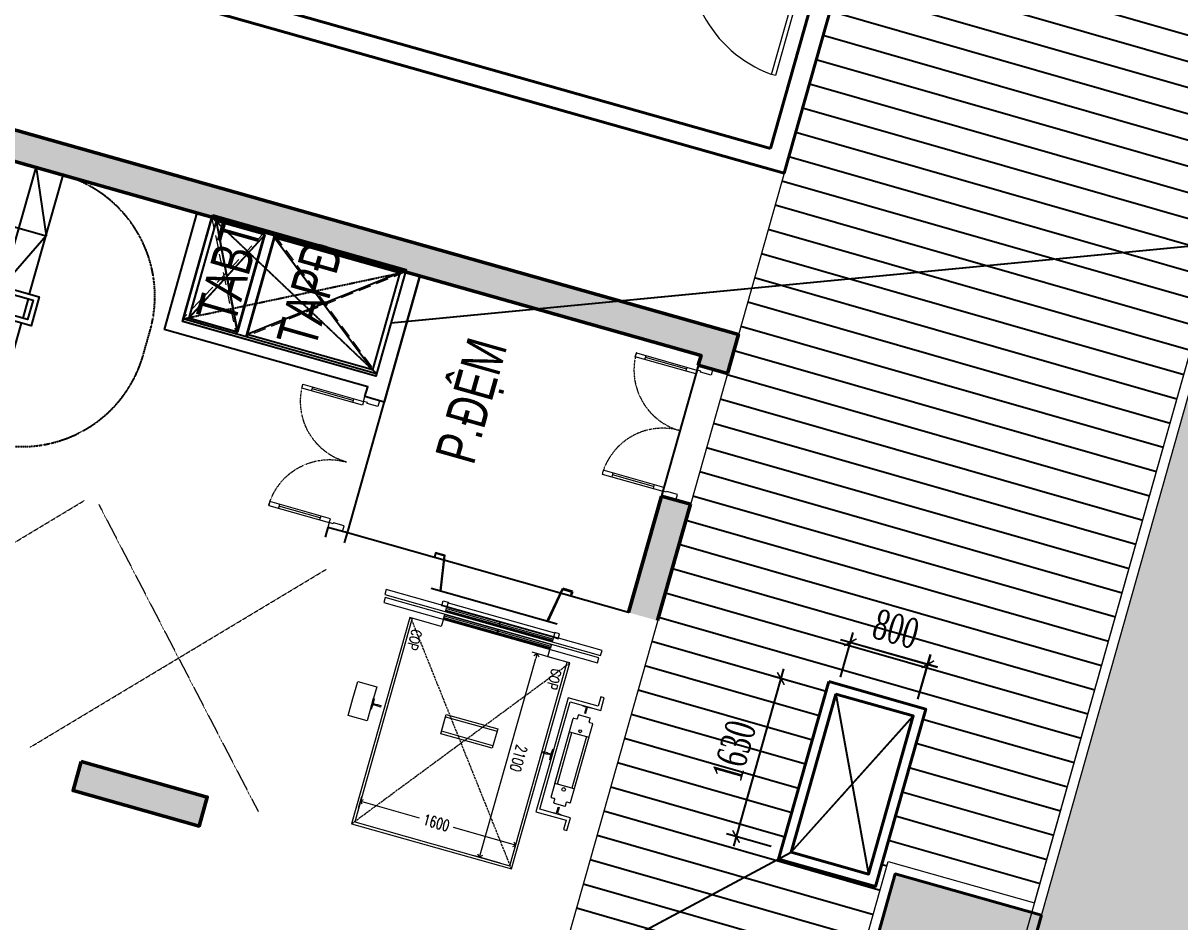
# Model space of a CAD drawing. Header units: millimetres. Extents: x -361340115 to 361596335, y -276742102 to 277032639.
# Drawn here: x 147997 to 159479, y 147785 to 156704 of the extents above; entities that cross this region are included whole.
import ezdxf
from ezdxf.enums import TextEntityAlignment as Align

# ---------------------------------------------------------------- set-up
doc = ezdxf.new("R2010")
doc.units = ezdxf.units.MM
doc.header["$MEASUREMENT"] = 0
for name, pattern in [('HIDDEN', [0.375, 0.25, -0.125]), ('Xref_NT1+NT2_MBDV Cot vach_220729$0$ACAD_ISO02W100', [15, 12, -3]), ('Xref_NT1+NT2_MBDV Cot vach_220729$0$HIDDEN', [0.375, 0.25, -0.125]), ('Xref_NT1+NT2_MBDV Cot vach_220729$0$HIDDEN2', [0.1875, 0.125, -0.0625])]:
    doc.linetypes.add(name, pattern=pattern)
for name, color, linetype, lineweight in [('A-DOOR', 1, 'Continuous', 9), ('KT-Net cat', 1, 'Continuous', 40), ('KT-Net cot', 2, 'Continuous', 50), ('KT-Net thay', 7, 'Continuous', 15), ('SPE-MEP-HVAC', 140, 'Continuous', 0), ('Xref_NT1+NT2_MBDV Cot vach_220729$0$CUA', 37, 'Continuous', 13), ('Xref_NT1+NT2_MBDV Cot vach_220729$0$KT-Net cot vach', 6, 'Continuous', 50), ('Xref_NT1+NT2_MBDV Cot vach_220729$0$KT-Noi that', 36, 'Continuous', 9)]:
    doc.layers.add(name, color=color, linetype=linetype, lineweight=lineweight)
doc.layers.add('A-REVCLOUD', color=7, linetype='Continuous', true_color=0xfa291e)
for name, color, linetype in [('A-WALL-PATT', 251, 'Continuous'), ('KT-Net manh', 139, 'Continuous'), ('KT-Tuong', 1, 'Continuous'), ('ONG', 8, 'Continuous'), ('Xref_NT1+NT2_MBDV Cot vach_220729$0$A-FLOR-STRS-ARROW', 8, 'Continuous'), ('Xref_NT1+NT2_MBDV Cot vach_220729$0$ccu12-Hatch', 250, 'Continuous'), ('Xref_NT1+NT2_MBDV Cot vach_220729$0$KT-Khuat', 9, 'Xref_NT1+NT2_MBDV Cot vach_220729$0$HIDDEN'), ('Xref_NT1+NT2_MBDV Cot vach_220729$0$KT-Net manh', 139, 'Continuous'), ('Xref_NT1+NT2_MBDV Cot vach_220729$0$KT-Text', 7, 'Continuous'), ('Xref_NT1+NT2_MBDV Cot vach_220729$0$KT-Thay', 7, 'Continuous'), ('Xref_NT1+NT2_MBDV Cot vach_220729$0$KT-Tuong', 1, 'Continuous')]:
    doc.layers.add(name, color=color, linetype=linetype)
doc.layers.add('MEP', color=130, linetype='Continuous', plot=False)
doc.styles.add('vntimeh.shx', font='vntimeh.shx', dxfattribs={"width": 0.65})
doc.styles.add('Xref_NT1+NT2_MBDV Cot vach_220729$0$Arial', font='arial.ttf', dxfattribs={"width": 0.7})
doc.styles.add('Xref_NT1+NT2_MBDV Cot vach_220729$0$ROMANS', font='ROMANS.SHX')
doc.styles.add('Xref_NT1+NT2_MBDV Cot vach_220729$0$xref.N.Cot vach tang N2$0$DIM', font='vnsimli.shx', dxfattribs={"width": 0.7})
doc.dimstyles.new('1-150-HVAC DIM', dxfattribs={"dimscale": 100, "dimtxt": 3, "dimasz": 1, "dimexe": 1, "dimexo": 0, "dimgap": 1, "dimtad": 1, "dimdec": 0, "dimrnd": 10, "dimzin": 0, "dimdsep": 46, "dimtxsty": 'vntimeh.shx', "dimblk": 'ARCHTICK', "dimcen": 0.2, "dimdle": 1, "dimclrd": 7, "dimclre": 7, "dimclrt": 150, "dimadec": 0, "dimazin": 0, "dimtm": 1e-09, "dimtfac": 1, "dimtdec": 0, "dimtix": 1, "dimtmove": 0, "dimatfit": 3, "dimfxl": 3.6, "dimfxlon": 1, "dimtzin": 0, "dimarcsym": 0})
doc.dimstyles.new('Xref_NT1+NT2_MBDV Cot vach_220729$0$xref.N.Cot vach tang N2$0$CCU 1-100 A1', dxfattribs={"dimscale": 100, "dimtxt": 2.2, "dimasz": 1, "dimexe": 1, "dimexo": 0, "dimgap": 1, "dimtad": 1, "dimdec": 0, "dimdsep": 46, "dimtxsty": 'Xref_NT1+NT2_MBDV Cot vach_220729$0$xref.N.Cot vach tang N2$0$DIM', "dimblk1": 'Xref_NT1+NT2_MBDV Cot vach_220729$0$xref.N.Cot vach tang N2$0$_ARCHTICK', "dimblk2": 'Xref_NT1+NT2_MBDV Cot vach_220729$0$xref.N.Cot vach tang N2$0$_ARCHTICK', "dimsah": 1, "dimcen": 0, "dimdle": 1, "dimclrd": 256, "dimclre": 256, "dimclrt": 31, "dimadec": 0, "dimazin": 0, "dimtfac": 1, "dimtdec": 0, "dimtix": 1, "dimtmove": 2, "dimatfit": 3, "dimldrblk": 'Xref_NT1+NT2_MBDV Cot vach_220729$0$xref.N.Cot vach tang N2$0$_ARCHTICK', "dimfxl": 8, "dimtolj": 1, "dimarcsym": 0})

# ---------------------------------------------------------------- blocks, each defined once
blk = doc.blocks.new('*U22')
for p, q in [((-1260, 525), (-1300, 525)), ((-1280, 100), (-1280, 525)), ((-90, 525), (-50, 525)), ((-70, 100), (-70, 525)), ((-1260, 100), (-1300, 100)), ((-90, 100), (-50, 100))]:
    blk.add_line(p, q)
for points in [[(-1300, 0), (-1260, 0), (-1260, 625), (-1300, 625)], [(-50, 0), (-90, 0), (-90, 625), (-50, 625)], [(-1350, -150), (-1290, -150), (-1290, -40), (-1300, -40), (-1300, 0), (-1350, 0)], [(0, -150), (-60, -150), (-60, -40), (-50, -40), (-50, 0), (0, 0)]]:
    blk.add_lwpolyline(points, close=True)
at = {"linetype": 'Xref_NT1+NT2_MBDV Cot vach_220729$0$HIDDEN2'}
for centre, start, end in [((-1300, 0), 0, 90), ((-50, 0), 90, 180)]:
    blk.add_arc(centre, 625, start, end, dxfattribs=at)
blk = doc.blocks.new('Xref_NT1+NT2_MBDV Cot vach_220729$0$A$C6F5A0866')
at = {"layer": 'Xref_NT1+NT2_MBDV Cot vach_220729$0$ccu12-Hatch', "ltscale": 0.5}
h = blk.add_hatch(dxfattribs=at)
h.set_pattern_fill('1BETONG2-BOP', color=256, scale=50, angle=-9.2212, pattern_type=2)
h.set_pattern_definition([(40.778773, (-344030.4, 1051586.25), (348.967585, -88.43995), [37.5, -412.5]), (345.778773, (-344030.4, 1051586.25), (-8.2109, 382.353), [30, -330]), (91.230173, (-344001.3, 1051578.88), (340.75691, 293.91278), [31.8701, -350.57106]), (36.962973, (-344014.37, 1051684.96), (513.46257, -167.20103), [56.25, -618.75]), (87.414373, (-343971.6, 1051671), (539.3417, 405.87626), [47.80514, -525.8565]), (341.962973, (-344014.37, 1051684.96), (539.34137, 405.87668), [45, -495]), (11.778773, (-343969.02, 1051652.27), (262.33739, -246.534165), [37.5, -412.5]), (216.778773, (-343969.02, 1051652.27), (302.31138, -234.24147), [30, -330]), (62.230173, (-343947.16, 1051631.72), (440.52446, 91.85968), [31.8701, -350.57106]), (58.278773, (-344030.4, 1051586.25), (-53.364341, 157.777667), [0, -326, 0, -335, 0, -331.25]), (355.278773, (-344030.4, 1051586.25), (170.29976, 164.8925), [0, -191, 0, -318.5, 0, -126.25]), (318.278773, (-344140.45, 1051604.12), (261.654741, -53.903389), [0, -125, 0, -390, 0, -517.5]), (308.278773, (-344189.8, 1051612.13), (295.845573, 2.678777), [0, -162.5, 0, -259, 0, -367.5]), (305.778773, (-344030.4, 1051586.25), (172.3971, 124.239646), []), (305.778773, (-344020.58, 1051646.7), (172.3971, 124.239646), [])])
h.paths.add_polyline_path([(3150, 11325), (6200, 11325), (6200, 325), (5800, 325), (5800, 625), (5900, 625), (5900, 11025), (3150, 11025)])
h.paths.add_polyline_path([(4450, 325), (3250, 325), (3250, 625), (4450, 625)])
at = {"layer": 'Xref_NT1+NT2_MBDV Cot vach_220729$0$KT-Net manh'}
h = blk.add_hatch(color=256, dxfattribs=at)
edge = h.paths.add_edge_path(flags=0)
edge.add_arc((3725, 7205), 100, 360, 720)
h = blk.add_hatch(color=256, dxfattribs=at)
edge = h.paths.add_edge_path(flags=0)
edge.add_arc((3725, 7205), 100, 360, 720)
blk.add_hatch(color=256, dxfattribs=at).paths.add_polyline_path([(3694, 7110), (3756, 7110), (3806, 7146), (3825, 7205), (3806, 7264), (3756, 7300), (3694, 7300), (3644, 7264), (3625, 7205), (3644, 7146)], flags=0)
blk.add_hatch(color=256, dxfattribs=at).paths.add_polyline_path([(3694, 7110), (3756, 7110), (3806, 7146), (3825, 7205), (3806, 7264), (3756, 7300), (3694, 7300), (3644, 7264), (3625, 7205), (3644, 7146)], flags=0)
at = {"layer": 'Defpoints'}
blk.add_lwpolyline([(3250, 3525), (5900, 3525), (5900, 625), (3250, 625)], close=True, dxfattribs=at)
blk.add_lwpolyline([(3250, 3525), (5900, 3525), (5900, 625), (3250, 625)], close=True, dxfattribs=at)
at = {"layer": 'Xref_NT1+NT2_MBDV Cot vach_220729$0$A-FLOR-STRS-ARROW', "elevation": 0}
for points in [[(3150, 8886), (3627, 9004), (3648, 9138), (3749, 8899), (3767, 9035), (4425, 9177)], [(3150, 8605), (3627, 8723), (3648, 8857), (3749, 8618), (3767, 8755), (4425, 8896)]]:
    blk.add_lwpolyline(points, dxfattribs=at)
at = {"layer": 'Xref_NT1+NT2_MBDV Cot vach_220729$0$KT-Khuat', "linetype": 'Xref_NT1+NT2_MBDV Cot vach_220729$0$HIDDEN', "ltscale": 5}
for p, q in [((4850, 3675), (5900, 5675)), ((4850, 5675), (5900, 3675))]:
    blk.add_line(p, q, dxfattribs=at)
at = {"layer": 'Xref_NT1+NT2_MBDV Cot vach_220729$0$KT-Net cot vach'}
for p, q in [((4450, 625), (4450, 325)), ((5800, 625), (5800, 325))]:
    blk.add_line(p, q, dxfattribs=at)
for points in [[(3150, 11325), (6200, 11325), (6200, 325), (5800, 325)], [(3150, 11025), (5900, 11025), (5900, 625), (5800, 625)], [(4450, 625), (3250, 625)], [(4450, 325), (3250, 325)]]:
    blk.add_lwpolyline(points, dxfattribs=at)
at = {"layer": 'Xref_NT1+NT2_MBDV Cot vach_220729$0$KT-Net manh'}
blk.add_line((3644, 7264, 0), (3625, 7205, 0), dxfattribs=at)
blk.add_line((3644, 7264, 0), (3625, 7205, 0), dxfattribs=at)
at = {"layer": 'Xref_NT1+NT2_MBDV Cot vach_220729$0$KT-Net manh', "linetype": 'Xref_NT1+NT2_MBDV Cot vach_220729$0$HIDDEN'}
blk.add_lwpolyline([(3150, 9725, -0.414131), (4400, 10975), (4650, 10975, -0.414131), (5900, 9725, -1.000029)], format="xyb", dxfattribs=at)
at = {"layer": 'Xref_NT1+NT2_MBDV Cot vach_220729$0$KT-Net manh', "elevation": 0}
for points in [[(3725, 8956), (3725, 9605), (3725, 9705), (3725, 10280), (5275, 10280), (5275, 7205)], [(3725, 7205), (3725, 8675)], [(4375, 8334), (3725, 8605), (3150, 8355)], [(5900, 7485), (5275, 7205), (4675, 7485)]]:
    blk.add_lwpolyline(points, dxfattribs=at)
at = {"layer": 'Xref_NT1+NT2_MBDV Cot vach_220729$0$KT-Net manh', "linetype": 'Xref_NT1+NT2_MBDV Cot vach_220729$0$HIDDEN', "elevation": 0}
blk.add_lwpolyline([(3150, 7205, 0.414131), (4400, 5955), (4650, 5955, 0.414131), (5900, 7205, 1.000029)], format="xyb", dxfattribs=at)
at = {"layer": 'Xref_NT1+NT2_MBDV Cot vach_220729$0$KT-Net manh'}
blk.add_circle((3725, 7205, 0), 100, dxfattribs=at)
blk.add_circle((3725, 7205, 0), 100, dxfattribs=at)
at = {"layer": 'Xref_NT1+NT2_MBDV Cot vach_220729$0$KT-Thay', "extrusion": (1.28361e-08, 3.72499e-11, 1)}
for p, q in [((3150, 9725), (4375, 9725, 0)), ((4675, 9725, 0), (5900, 9725)), ((3150, 9445, 0), (4375, 9445, 0)), ((4675, 9445, 0), (5900, 9445, 0)), ((3150, 9165, 0), (4375, 9165, 0)), ((4675, 9165, 0), (5900, 9165, 0)), ((4675, 8885, 0), (5900, 8885, 0)), ((3150, 8605, 0), (4375, 8605, 0)), ((4675, 8605, 0), (5900, 8605, 0)), ((3150, 8325, 0), (4375, 8325, 0)), ((4675, 8325, 0), (5900, 8325, 0)), ((3150, 8045, 0), (4375, 8045, 0)), ((4675, 8045, 0), (5900, 8045, 0)), ((3150, 7765, 0), (4375, 7765, 0)), ((4675, 7765, 0), (5900, 7765, 0)), ((3150, 7485, 0), (4375, 7485, 0)), ((4675, 7485, 0), (5900, 7485, 0)), ((3150, 7205, 0), (4375, 7205, 0)), ((4675, 7205, 0), (5900, 7205, 0))]:
    blk.add_line(p, q, dxfattribs=at)
at = {"layer": 'Xref_NT1+NT2_MBDV Cot vach_220729$0$KT-Thay'}
blk.add_line((4625, 7205, 0), (4425, 7205, 0), dxfattribs=at)
at = {"layer": 'Xref_NT1+NT2_MBDV Cot vach_220729$0$KT-Thay', "elevation": 0}
for points in [[(4375, 9166), (4375, 9775), (4675, 9775), (4675, 7105), (4375, 7105), (4375, 8885)], [(4425, 9177), (4425, 9725), (4625, 9725), (4625, 7155), (4425, 7155), (4425, 8896)]]:
    blk.add_lwpolyline(points, dxfattribs=at)
at = {"layer": 'Xref_NT1+NT2_MBDV Cot vach_220729$0$KT-Tuong'}
for p, q in [((5900, 5825), (4700, 5825)), ((5900, 5675), (4850, 5675)), ((4850, 3675), (4850, 5675)), ((5900, 3675), (4850, 3675))]:
    blk.add_line(p, q, dxfattribs=at)
at = {"layer": 'Xref_NT1+NT2_MBDV Cot vach_220729$0$KT-Tuong', "color": 7}
for p, q in [((5900, 5125), (4850, 5125)), ((5900, 5025), (4850, 5025))]:
    blk.add_line(p, q, dxfattribs=at)
at = {"layer": 'Xref_NT1+NT2_MBDV Cot vach_220729$0$KT-Tuong'}
for points in [[(5900, 3525), (4600, 3525), (4600, 3725), (4700, 3725), (4700, 5825)], [(3150, 3525), (3250, 3525), (3250, 3725), (3150, 3725)]]:
    blk.add_lwpolyline(points, dxfattribs=at)
at = {"layer": 'Xref_NT1+NT2_MBDV Cot vach_220729$0$CUA', "xscale": -0.9999999999999994, "rotation": 359.9999999999839}
blk.add_blockref('*U22', (3250, 3725), dxfattribs=at)
at = {"layer": 'Xref_NT1+NT2_MBDV Cot vach_220729$0$CUA'}
blk.add_blockref('*U22', (5800, 625), dxfattribs=at)
at = {"layer": 'Xref_NT1+NT2_MBDV Cot vach_220729$0$KT-Text', "extrusion": (-8.16706e-08, 6.125e-10, 1), "style": 'Xref_NT1+NT2_MBDV Cot vach_220729$0$Arial', "width": 0.7}
blk.add_text('P.ĐỆM', height=400, dxfattribs=at).set_placement((4848, 2500, 0), align=Align.CENTER)
blk = doc.blocks.new('1.2 clear door')
for points in [[(50, 200), (50, 1400), (90, 1400), (90, 200)], [(0, 0), (50, 0), (50, 200), (0, 200)], [(1250, 0), (1300, 0), (1300, 200), (1250, 200)]]:
    blk.add_lwpolyline(points, close=True)
at = {"color": 8}
blk.add_arc((-3, 150), 1254, 2.4839, 85.3943, dxfattribs=at)
blk = doc.blocks.new('Xref_NT1+NT2_MBDV Cot vach_220729$0$xref.N.Cot vach tang N2$0$_Open90')
at = {"color": 0, "linetype": 'ByBlock', "lineweight": -2}
for p, q in [((0, 0), (-1, 0)), ((-0.5, 0.5), (0, 0)), ((0, 0), (-0.5, -0.5))]:
    blk.add_line(p, q, dxfattribs=at)
blk = doc.blocks.new('*D42')
at = {"layer": 'Defpoints', "color": 0, "transparency": 16777216}
for p in [(-424, -515), (-353, -515, 0), (-353, -2115, 0)]:
    blk.add_point(p, dxfattribs=at)
at = {"layer": 'Xref_NT1+NT2_MBDV Cot vach_220729$0$KT-Noi that', "color": 5, "transparency": 16777216}
for p, q in [((-353, -515), (-474, -515)), ((-424, -565), (-424, -1155)), ((-424, -2065), (-424, -1512)), ((-353, -2115), (-474, -2115))]:
    blk.add_line(p, q, dxfattribs=at)
at = {"layer": 'Xref_NT1+NT2_MBDV Cot vach_220729$0$KT-Noi that', "color": 5, "transparency": 16777216, "xscale": 50, "yscale": 50, "zscale": 50}
for p, rotation in [((-424, -515), 90), ((-424, -2115), 270)]:
    blk.add_blockref('Xref_NT1+NT2_MBDV Cot vach_220729$0$xref.N.Cot vach tang N2$0$_Open90', p, dxfattribs=dict(at, rotation=rotation))
at = {"layer": 'Xref_NT1+NT2_MBDV Cot vach_220729$0$KT-Noi that', "color": 5, "transparency": 16777216, "insert": (-424, -1333), "char_height": 110, "attachment_point": 5, "rotation": 90, "style": 'Xref_NT1+NT2_MBDV Cot vach_220729$0$xref.N.Cot vach tang N2$0$DIM'}
blk.add_mtext('\\A1;1600', dxfattribs=at)
blk = doc.blocks.new('Xref_NT1+NT2_MBDV Cot vach_220729$0$xref.N.Cot vach tang N2$0$_ARCHTICK')
at = {"color": 0, "linetype": 'ByBlock', "const_width": 0.15}
blk.add_lwpolyline([(-0.5, -0.5), (0.5, 0.5)], dxfattribs=at)
blk = doc.blocks.new('*D43')
at = {"layer": 'Defpoints', "color": 0, "transparency": 16777216}
for p in [(-2310, -615), (-210, -615), (-2310, -827)]:
    blk.add_point(p, dxfattribs=at)
at = {"layer": 'Xref_NT1+NT2_MBDV Cot vach_220729$0$KT-Noi that', "color": 5, "transparency": 16777216}
for p, q in [((-2310, -615), (-2310, -877)), ((-210, -615), (-210, -877)), ((-260, -827), (-2260, -827))]:
    blk.add_line(p, q, dxfattribs=at)
at = {"layer": 'Xref_NT1+NT2_MBDV Cot vach_220729$0$KT-Noi that', "color": 5, "transparency": 16777216, "xscale": 50, "yscale": 50, "zscale": 50, "rotation": 180}
blk.add_blockref('Xref_NT1+NT2_MBDV Cot vach_220729$0$xref.N.Cot vach tang N2$0$_Open90', (-2310, -827), dxfattribs=at)
at = {"layer": 'Xref_NT1+NT2_MBDV Cot vach_220729$0$KT-Noi that', "color": 5, "transparency": 16777216, "xscale": 50, "yscale": 50, "zscale": 50}
blk.add_blockref('Xref_NT1+NT2_MBDV Cot vach_220729$0$xref.N.Cot vach tang N2$0$_Open90', (-210, -827), dxfattribs=at)
at = {"layer": 'Xref_NT1+NT2_MBDV Cot vach_220729$0$KT-Noi that', "color": 5, "transparency": 16777216, "insert": (-1260, -722), "char_height": 110, "attachment_point": 5, "style": 'Xref_NT1+NT2_MBDV Cot vach_220729$0$xref.N.Cot vach tang N2$0$DIM'}
blk.add_mtext('\\A1;2100', dxfattribs=at)
blk = doc.blocks.new('*U391')
at = {"linetype": 'HIDDEN', "ltscale": 500}
for p, q in [((1050, -550), (0, 0)), ((1050, 0), (0, -550))]:
    blk.add_line(p, q, dxfattribs=at)
blk.add_lwpolyline([(1050, 0), (1050, -550), (0, -550), (0, 0)], close=True, dxfattribs=at)
blk = doc.blocks.new('*U390')
at = {"linetype": 'HIDDEN', "ltscale": 500}
for p, q in [((1050, -1350), (0, 0)), ((1050, 0), (0, -1350))]:
    blk.add_line(p, q, dxfattribs=at)
blk.add_lwpolyline([(1050, 0), (1050, -1350), (0, -1350), (0, 0)], close=True, dxfattribs=at)
blk = doc.blocks.new('*U388')
at = {"linetype": 'HIDDEN', "ltscale": 500}
for p, q in [((1630, -800), (0, 0)), ((1630, 0), (0, -800))]:
    blk.add_line(p, q, dxfattribs=at)
blk.add_lwpolyline([(1630, 0), (1630, -800), (0, -800), (0, 0)], close=True, dxfattribs=at)
blk = doc.blocks.new('A$C16B9592A')
at = {"layer": 'SPE-MEP-HVAC', "linetype": 'HIDDEN', "ltscale": 1000, "xscale": -1, "rotation": 254.2212213649985}
for name, p in [('*U391', (37973, 3822, 0)), ('*U390', (39368, 3427, 0)), ('*U388', (44252, -1538, 0))]:
    blk.add_blockref(name, p, dxfattribs=at)
blk = doc.blocks.new('_ARCHTICK')
at = {"color": 0, "linetype": 'ByBlock', "const_width": 0.15}
blk.add_lwpolyline([(-0.5, -0.5), (0.5, 0.5)], dxfattribs=at)
blk = doc.blocks.new('*D194')
at = {"layer": 'A-REVCLOUD', "color": 7, "lineweight": -2, "transparency": 16777216}
for p, q in [((2903, 2182), (3028, 2624)), ((2904, 2555), (3867, 2283)), ((3672, 1964), (3798, 2407))]:
    blk.add_line(p, q, dxfattribs=at)
at = {"layer": 'Defpoints', "color": 0, "transparency": 16777216}
for p in [(3770, 2310), (2801, 1823), (3571, 1606)]:
    blk.add_point(p, dxfattribs=at)
at = {"layer": 'A-REVCLOUD', "color": 7, "lineweight": -2, "transparency": 16777216, "xscale": 100, "yscale": 100, "zscale": 100}
for p, rotation in [((3000, 2528), 164.2212141373323), ((3770, 2310), 344.2212141373323)]:
    blk.add_blockref('_ARCHTICK', p, dxfattribs=dict(at, rotation=rotation))
at = {"layer": 'A-REVCLOUD', "color": 150, "transparency": 16777216, "insert": (3453, 2660), "char_height": 300, "attachment_point": 5, "rotation": 344.2212, "style": 'vntimeh.shx'}
blk.add_mtext('800', dxfattribs=at)
blk = doc.blocks.new('*D195')
at = {"layer": 'A-REVCLOUD', "color": 7, "lineweight": -2, "transparency": 16777216}
for p, q in [((2338, 2265), (1840, 504)), ((2657, 2071), (2214, 2196)), ((2214, 502), (1771, 627))]:
    blk.add_line(p, q, dxfattribs=at)
at = {"layer": 'Defpoints', "color": 0, "transparency": 16777216}
for p in [(3325, 1882), (1867, 600), (2881, 313)]:
    blk.add_point(p, dxfattribs=at)
at = {"layer": 'A-REVCLOUD', "color": 7, "lineweight": -2, "transparency": 16777216, "xscale": 100, "yscale": 100, "zscale": 100}
for p, rotation in [((2311, 2168), 74.22121413732897), ((1867, 600), 254.221214137329)]:
    blk.add_blockref('_ARCHTICK', p, dxfattribs=dict(at, rotation=rotation))
at = {"layer": 'A-REVCLOUD', "color": 150, "transparency": 16777216, "insert": (1848, 1452), "char_height": 300, "attachment_point": 5, "rotation": 74.2212, "style": 'vntimeh.shx'}
blk.add_mtext('1630', dxfattribs=at)
blk = doc.blocks.new('Xref_NT1+NT2_MBDV Cot vach_220729$0$TMCC')
at = {"layer": 'Xref_NT1+NT2_MBDV Cot vach_220729$0$KT-Noi that', "linetype": 'Continuous', "ltscale": 2}
for p, q in [((-1794.2, -141.4, 0), (-1794.2, -110.6, 0)), ((-978.4, -106, 0), (-1789.6, -106, 0)), ((-1652, -306, 0), (-1652, -106, 0)), ((-1652, -106, 0), (-1118, -106, 0)), ((-1118, -106, 0), (-1118, -306, 0)), ((-973.8, -141.4, 0), (-973.8, -110.6, 0)), ((-2515, -215, 0), (-2515, -2440, 0)), ((-2465, -215, 0), (-2515, -215, 0)), ((-2465, -2440, 0), (-2465, -215, 0)), ((-1938.3, -164.7, 0), (-1932.3, -167.2, 0)), ((-1938.3, -247.2, 0), (-1938.3, -164.7, 0)), ((-1932.3, -167.2, 0), (-1930.1, -202.2, 0)), ((-1930.1, -209.7, 0), (-1932.3, -244.7, 0)), ((-1930.1, -202.2, 0), (-1905.4, -202.2, 0)), ((-1905.4, -209.7, 0), (-1930.1, -209.7, 0)), ((-1905.4, -202.2, 0), (-1895.4, -202, 0)), ((-1895.4, -210.5, 0), (-1905.4, -209.7, 0)), ((-1895.4, -202, 0), (-1870, -201.5, 0)), ((-1870, -210.5, 0), (-1895.4, -210.5, 0)), ((-1870, -201.5, 0), (-1870, -210.5, 0)), ((-1839.3, -261.4, 0), (-1839.3, -150.6, 0)), ((-1798.8, -146, 0), (-1834.7, -146, 0)), ((-1652, -281, 0), (-1652, -131, 0)), ((-1652, -131, 0), (-1118, -131, 0)), ((-1118, -131, 0), (-1118, -281, 0)), ((-933.9, -146, 0), (-969.2, -146, 0)), ((-929.3, -261.4, 0), (-929.3, -150.6, 0)), ((-900, -210.5, 0), (-900, -201.5, 0)), ((-900, -201.5, 0), (-874.6, -201.5, 0)), ((-874.6, -210, 0), (-900, -210.5, 0)), ((-874.6, -201.5, 0), (-864.6, -202.2, 0)), ((-864.6, -209.7, 0), (-874.6, -210, 0)), ((-864.6, -202.2, 0), (-840, -202.2, 0)), ((-840, -209.7, 0), (-864.6, -209.7, 0)), ((-840, -202.2, 0), (-837.8, -167.2, 0)), ((-837.8, -244.7, 0), (-840, -209.7, 0)), ((-837.8, -167.2, 0), (-831.8, -164.7, 0)), ((-831.8, -164.7, 0), (-831.8, -247.2, 0)), ((-1932.3, -244.7, 0), (-1938.3, -247.2, 0)), ((-1798.8, -266, 0), (-1834.7, -266, 0)), ((-1794.2, -301.4, 0), (-1794.2, -270.6, 0)), ((-978.4, -306, 0), (-1789.6, -306, 0)), ((-1118, -281, 0), (-1652, -281, 0)), ((-1118, -306, 0), (-1652, -306, 0)), ((-973.8, -301.4, 0), (-973.8, -270.6, 0)), ((-933.9, -266, 0), (-969.2, -266, 0)), ((-831.8, -247.2, 0), (-837.8, -244.7, 0)), ((-1439.5, -419, 0), (-1442, -411, 0)), ((-1442, -411, 0), (-1328, -411, 0)), ((-1390, -423, 0), (-1439.5, -419, 0)), ((-1393, -462, 0), (-1390, -452, 0)), ((-1390, -452, 0), (-1390, -423, 0)), ((-1330.5, -419, 0), (-1380, -423, 0)), ((-1380, -423, 0), (-1380, -452, 0)), ((-1380, -452, 0), (-1377, -462, 0)), ((-1328, -411, 0), (-1330.5, -419, 0)), ((-185, -490, 0), (-2310, -490, 0)), ((-2310, -490, 0), (-2310, -515, 0)), ((-210, -515, 0), (-2310, -515, 0)), ((-2310, -515, 0), (-2310, -715, 0)), ((-1393, -500, 0), (-1393, -462, 0)), ((-1377, -500, 0), (-1393, -500, 0)), ((-1377, -462, 0), (-1377, -500, 0)), ((-210, -2115, 0), (-210, -515, 0)), ((-185, -2140, 0), (-185, -490, 0)), ((-2510, -665, 0), (-2560, -665, 0)), ((-2560, -665, 0), (-2560, -715, 0)), ((-2510, -715, 0), (-2510, -665, 0)), ((-2560, -715, 0), (-2510, -715, 0)), ((-2555, -1815, 0), (-2555, -715, 0)), ((-2310, -715, 0), (-2385, -715, 0)), ((-1485, -1000, 0), (-1285, -1000, 0)), ((-1485, -1530, 0), (-1485, -1000, 0)), ((-1460, -1000, 0), (-1310, -1000, 0)), ((-1460, -1530, 0), (-1460, -1000, 0)), ((-1310, -1000, 0), (-1310, -1530, 0)), ((-1285, -1000, 0), (-1285, -1530, 0)), ((-1285, -1530, 0), (-1485, -1530, 0)), ((-1310, -1530, 0), (-1460, -1530, 0)), ((-2560, -1865, 0), (-2560, -1815, 0)), ((-2560, -1815, 0), (-2510, -1815, 0)), ((-2510, -1815, 0), (-2510, -1865, 0)), ((-2385, -1815, 0), (-2310, -1815, 0)), ((-2310, -1815, 0), (-2310, -2115, 0)), ((-2510, -1865, 0), (-2560, -1865, 0)), ((-2310, -2115, 0), (-210, -2115, 0)), ((-2310, -2115, 0), (-2310, -2140, 0)), ((-2310, -2140, 0), (-185, -2140, 0)), ((-1393, -2218, 0), (-1393, -2180, 0)), ((-1393, -2180, 0), (-1377, -2180, 0)), ((-1377, -2180, 0), (-1377, -2218, 0)), ((-1442, -2269, 0), (-1439.5, -2261, 0)), ((-1328, -2269, 0), (-1442, -2269, 0)), ((-1439.5, -2261, 0), (-1390, -2257, 0)), ((-1390, -2228, 0), (-1393, -2218, 0)), ((-1390, -2257, 0), (-1390, -2228, 0)), ((-1377, -2218, 0), (-1380, -2228, 0)), ((-1380, -2228, 0), (-1380, -2257, 0)), ((-1380, -2257, 0), (-1330.5, -2261, 0)), ((-1330.5, -2261, 0), (-1328, -2269, 0)), ((-2515, -2440, 0), (-2465, -2440, 0))]:
    blk.add_line(p, q, dxfattribs=at)
at = {"layer": 'Xref_NT1+NT2_MBDV Cot vach_220729$0$KT-Noi that', "linetype": 'Xref_NT1+NT2_MBDV Cot vach_220729$0$ACAD_ISO02W100', "ltscale": 2}
for p, q in [((-185, -490, 0), (-2310, -2127.5, 0)), ((-185, -2140, 0), (-2310, -490, 0))]:
    blk.add_line(p, q, dxfattribs=at)
at = {"layer": 'Xref_NT1+NT2_MBDV Cot vach_220729$0$KT-Noi that', "linetype": 'Continuous', "ltscale": 2, "elevation": 0}
for points in [[(-1385, -411), (-796.8, -411), (-796.8, -100), (-701.8, -100), (-701.8, -65), (-831.8, -65), (-831.8, -381), (-1385, -381), (-1938.3, -381), (-1938.3, -65), (-2068.3, -65), (-2068.3, -100), (-1973.3, -100), (-1973.3, -411), (-1385, -411)], [(-2385, -2430), (-2385, -225), (-2435, -225), (-2435, -2430)], [(-2510, -715), (-2465, -715), (-2465, -1265), (-2510, -1265)], [(-2435, -715), (-2390, -715), (-2390, -1265), (-2435, -1265)], [(-2510, -1265), (-2465, -1265), (-2465, -1815), (-2510, -1815)], [(-2435, -1265), (-2390, -1265), (-2390, -1815), (-2435, -1815)], [(-1385, -2269), (-1210, -2269), (-1210, -2465), (-1385, -2465), (-1560, -2465), (-1560, -2269), (-1385, -2269)]]:
    blk.add_lwpolyline(points, close=True, dxfattribs=at)
for points in [[(-2495, -1265), (-2495, -715)], [(-2480, -1265), (-2480, -715)], [(-2420, -1265), (-2420, -715)], [(-2405, -1265), (-2405, -715)], [(-2495, -1815), (-2495, -1265)], [(-2480, -1815), (-2480, -1265)], [(-2420, -1815), (-2420, -1265)], [(-2405, -1815), (-2405, -1265)]]:
    blk.add_lwpolyline(points, dxfattribs=at)
at = {"layer": 'Xref_NT1+NT2_MBDV Cot vach_220729$0$KT-Noi that', "linetype": 'Continuous', "ltscale": 2}
for centre, radius in [((-1685, -206, 0), 14.5), ((-1085, -206, 0), 17.5)]:
    blk.add_circle(centre, radius, dxfattribs=at)
for centre, start, end in [((-1789.6, -110.6, 0), 90, 180), ((-978.4, -110.6, 0), 0, 90), ((-1834.7, -150.6, 0), 90, 180), ((-1798.8, -141.4, 0), 270, 0), ((-969.2, -141.4, 0), 180, 270), ((-933.9, -150.6, 0), 0, 90), ((-1834.7, -261.4, 0), 180, 270), ((-1798.8, -270.6, 0), 0, 90), ((-1789.6, -301.4, 0), 180, 270), ((-978.4, -301.4, 0), 270, 0), ((-969.2, -270.6, 0), 90, 180), ((-933.9, -261.4, 0), 270, 0)]:
    blk.add_arc(centre, 4.61, start, end, dxfattribs=at)
at = {"layer": 'Xref_NT1+NT2_MBDV Cot vach_220729$0$KT-Noi that', "linetype": 'Continuous', "ltscale": 2, "style": 'Xref_NT1+NT2_MBDV Cot vach_220729$0$ROMANS', "width": 0.75}
for p in [(-2110, -595, 0), (-2110, -2035, 0)]:
    blk.add_text('COP', height=100, dxfattribs=at).set_placement(p, align=Align.MIDDLE)
at = {"layer": 'Xref_NT1+NT2_MBDV Cot vach_220729$0$KT-Noi that', "color": 5}
dim = blk.add_linear_dim(base=(-424.2, -515, 0), p1=(-353.1, -2115, 0), p2=(-353.1, -515, 0), angle=270, dimstyle='Xref_NT1+NT2_MBDV Cot vach_220729$0$xref.N.Cot vach tang N2$0$CCU 1-100 A1', override={"dimscale": 50, "dimblk1": 'Xref_NT1+NT2_MBDV Cot vach_220729$0$xref.N.Cot vach tang N2$0$_Open90', "dimblk2": 'Xref_NT1+NT2_MBDV Cot vach_220729$0$xref.N.Cot vach tang N2$0$_Open90', "dimclrd": 5, "dimclre": 5, "dimclrt": 5, "dimlwd": 65535, "dimlwe": 65535}, dxfattribs=at)
dim.commit()
dim.dimension.update_dxf_attribs({"geometry": '*D42', "text_midpoint": (-424.2, -1333.3, 0), "dimtype": 128})
dim = blk.add_linear_dim(base=(-2310, -826.7, 0), p1=(-210, -615, 0), p2=(-2310, -615, 0), angle=180, dimstyle='Xref_NT1+NT2_MBDV Cot vach_220729$0$xref.N.Cot vach tang N2$0$CCU 1-100 A1', override={"dimscale": 50, "dimblk1": 'Xref_NT1+NT2_MBDV Cot vach_220729$0$xref.N.Cot vach tang N2$0$_Open90', "dimblk2": 'Xref_NT1+NT2_MBDV Cot vach_220729$0$xref.N.Cot vach tang N2$0$_Open90', "dimclrd": 5, "dimclre": 5, "dimclrt": 5, "dimlwd": 65535, "dimlwe": 65535}, dxfattribs=at)
dim.commit()
dim.dimension.update_dxf_attribs({"geometry": '*D43', "text_midpoint": (-1260, -721.7, 0)})
blk = doc.blocks.new('tang 22.1')
at = {"layer": 'A-REVCLOUD', "elevation": 0}
blk.add_lwpolyline([(-1559, 5699.1), (25232.2, 8275.7), (42768.8, 8275.7)], dxfattribs=at)
at = {"layer": 'A-REVCLOUD', "color": 6}
for points in [[(-3328.2, 6770.5), (-1409.5, 6228.4), (-1708.6, 5169.8), (-3627.3, 5712)], [(-2716.3, 6545.7), (-1471.2, 6193.8), (-1743.1, 5231.5), (-2988.2, 5583.4)]]:
    blk.add_lwpolyline(points, close=True, dxfattribs=at)
for points in [[(-3293.7, 6708.8), (-3565.6, 5746.5)], [(-2812.5, 6572.9), (-3293.7, 6708.8), (-3565.6, 5746.5), (-3084.4, 5610.5), (-2812.5, 6572.9)], [(-3293.7, 6708.8), (-3565.6, 5746.5)], [(-2812.5, 6572.9), (-3293.7, 6708.8), (-3565.6, 5746.5), (-3084.4, 5610.5), (-2812.5, 6572.9)], [(-3293.7, 6708.8), (-3084.4, 5610.5)], [(-3293.7, 6708.8), (-3084.4, 5610.5)], [(-2812.5, 6572.9), (-3565.6, 5746.5)], [(-2812.5, 6572.9), (-3565.6, 5746.5)], [(-2812.5, 6572.9), (-3084.4, 5610.5)], [(-2812.5, 6572.9), (-3084.4, 5610.5)], [(-2716.3, 6545.7), (-2988.2, 5583.4)], [(-2716.3, 6545.7), (-2988.2, 5583.4)], [(-2716.3, 6545.7), (-1743.1, 5231.5)], [(-1471.2, 6193.8), (-2988.2, 5583.4)], [(-1471.2, 6193.8), (-2988.2, 5583.4)], [(2412.1, 445.9), (2855.4, 2014.5), (3625.2, 1796.9), (3182, 228.3), (2412.1, 445.9)], [(2855.4, 2014.5), (3182, 228.3)], [(2412.1, 445.9), (3625.2, 1796.9)]]:
    blk.add_lwpolyline(points, dxfattribs=at)
at = {"layer": 'A-REVCLOUD'}
blk.add_lwpolyline([(-2716.3, 6545.7), (-1743.1, 5231.5)], dxfattribs=at)
at = {"layer": 'A-REVCLOUD', "color": 6, "elevation": 0}
blk.add_lwpolyline([(-22600.4, -8146.8), (-13642.9, -8146.8), (2412.1, 445.9)], dxfattribs=at)
at = {"layer": 'KT-Net manh'}
blk.add_lwpolyline([(2412.1, 445.9), (2855.4, 2014.5)], dxfattribs=at)
at = {"layer": 'A-REVCLOUD'}
for p1, p2, distance, picture, middle in [((2801.4, 1823.4), (3571.2, 1605.9), 732.2, '*D194', (3453.4, 2659.8)), ((3324.5, 1881.9), (2881.3, 313.3), -1053.7, '*D195', (1848.3, 1452.1))]:
    dim = blk.add_aligned_dim(p1=p1, p2=p2, distance=distance, dimstyle='1-150-HVAC DIM', dxfattribs=at)
    dim.commit()
    dim.dimension.update_dxf_attribs({"geometry": picture, "text_midpoint": middle})
blk = doc.blocks.new('A$C3d8987ab')
at = {"layer": 'ONG', "color": 1}
blk.add_blockref('tang 22.1', (75873, 20094.9, 0), dxfattribs=at)
blk = doc.blocks.new('A$Cd3fdeb23')
blk.add_blockref('A$C3d8987ab', (-104054, 107286, 0))

msp = doc.modelspace()

# ---------------------------------------------------------------- hatches: boundary and pattern name
at = {"layer": 'A-WALL-PATT', "transparency": 33554618}
h = msp.add_hatch(dxfattribs=at)
h.set_pattern_fill('ANSI31', color=256, scale=2000, angle=-61)
h.paths.add_polyline_path([(154266.9, 136317.4), (153710, 134346.3), (157445.5, 133290.8), (159381.1, 140141), (156087, 141071.8), (157507.1, 146096.4), (156055, 146506.7), (156585.3, 148383.3), (158037.1, 147973.1), (162300.5, 163060.8), (160859.1, 163484.9), (161394, 165360.2), (162830.8, 164937.4), (167892.2, 182849.6), (165429.7, 183545.4), (165425.6, 183547.1), (163697.9, 184035.3), (151765.5, 141824.4), (142527.3, 144434.9), (141275.6, 139988.4)])
edge = h.paths.add_edge_path(flags=16)
edge.add_line((165425.5, 183546.6), (164955.1, 181881.8))
edge.add_line((164955.1, 181881.8), (165917.4, 181609.9))
edge.add_line((165917.4, 181609.9), (166387.8, 183274.7))
h.paths.add_polyline_path([(160725.4, 166913.4), (161687.8, 166641.5), (161190.2, 164880.4), (160227.8, 165152.3)], flags=16)
h.paths.add_polyline_path([(155994, 150169), (156956.3, 149897.1), (156458.7, 148136.1), (155496.4, 148408)], flags=16)
at = {"layer": 'KT-Net manh', "true_color": 0x2776bb}
h = msp.add_hatch(dxfattribs=at)
h.set_pattern_fill('FLEX', color=152, scale=1000)
h.paths.add_polyline_path([(165619, 174437.1), (170759.1, 172984.7), (161350.5, 139688.4), (156210.5, 141140.9)])
h.paths.add_polyline_path([(154143.5, 136248.4), (141344.7, 139864.9), (140285.1, 136115.3), (153084, 132498.7)])
h.paths.add_polyline_path([(162899.8, 164814), (161448, 165224.2), (160972.2, 163540.1), (162423.9, 163129.9)], flags=17)
h.paths.add_polyline_path([(158106.2, 147849.7), (156654.4, 148259.9), (156178.5, 146575.8), (157630.3, 146165.6)])
at = {"layer": 'KT-Net manh'}
h = msp.add_hatch(dxfattribs=at)
h.set_pattern_fill('BTCT', color=256, scale=40)
h.set_pattern_definition([(50, (0, 0), (286.90407, -25.10085), [30, -330]), (355, (0, 0), (-55.50053, 300.87685), [24, -264]), (100.4514, (23.9, -2.1), (231.40375, 275.7758), [25.49608, -280.45684]), (46.1842, (0, 80), (426.8964, -66.2076), [45, -495]), (96.6356, (35.57, 74.5), (373.8651, 389.64715), [38.2441, -420.6852]), (351.1842, (0, 80), (373.8648, 389.6474), [36, -396]), (21, (40, 60), (238.76282, -161.04756), [30, -330]), (326, (40, 60), (97.32613, 290.06), [24, -264]), (71.4514, (59.9, 46.58), (336.08905, 129.0122), [25.49608, -280.45684]), (37.5, (0, 0), (4.86394, 133.15754), [0, -260.8, 0, -268, 0, -265]), (7.5, (0, 0), (105.227815, 157.76468), [0, -152.8, 0, -254.8, 0, -101]), (327.5, (-89.2, 0), (213.528974, -9.02195), [0, -100, 0, -312, 0, -414]), (317.5, (-129.2, 0), (233.27447, 40.042), [0, -130, 0, -207.2, 0, -294]), (45, (0, 0), (-106.06602, 106.06602), []), (45, (70.71, 0), (-106.06602, 106.06602), [])])
h.paths.add_polyline_path([(148574, 149376.9), (149825, 149023.4), (149743.4, 148734.7), (148492.4, 149088.2)])
h.paths.add_polyline_path([(146168.2, 150056.7), (147419.2, 149703.2), (147337.6, 149414.5), (146086.6, 149768)])
h.paths.add_polyline_path([(143762.4, 150736.5), (145013.4, 150383), (144931.8, 150094.3), (143680.8, 150447.8)])
h.paths.add_polyline_path([(142865, 147560.8), (144116.1, 147207.3), (144034.5, 146918.6), (142783.5, 147272.1)])
h.paths.add_polyline_path([(145246.8, 146887.8), (146497.8, 146534.3), (146416.2, 146245.6), (145165.2, 146599.1)])
h.paths.add_polyline_path([(147676.6, 146201.2), (148927.6, 145847.7), (148846.1, 145559), (147595.1, 145912.5)])
h.paths.add_polyline_path([(150395.2, 145433), (151646.2, 145079.5), (151564.6, 144790.8), (150313.6, 145144.3)])

# ---------------------------------------------------------------- linework, layer by layer
at = {"layer": 'KT-Net cat'}
for points in [[(148342.5, 157459.5), (155416.2, 155461.1)], [(155361.8, 155268.6), (155550.9, 155215.2), (156178.9, 157437.4)], [(148096.4, 157321.2), (155361.8, 155268.6)]]:
    msp.add_lwpolyline(points, dxfattribs=at)
at = {"layer": 'KT-Net cat', "elevation": 0.8}
msp.add_lwpolyline([(155935.4, 157298.4), (155416.2, 155461.1)], dxfattribs=at)
at = {"layer": 'KT-Net cat', "elevation": 0}
for points in [[(155994, 150169), (156956.3, 149897.1), (156458.7, 148136.1), (155496.4, 148408)], [(156063, 150045.6), (156832.9, 149828.1), (156389.6, 148259.5), (155619.8, 148477)]]:
    msp.add_lwpolyline(points, close=True, dxfattribs=at)
at = {"layer": 'KT-Net cat'}
msp.add_lwpolyline([(158106.2, 147849.7), (156654.4, 148259.9), (156178.5, 146575.8), (157630.3, 146165.6)], close=True, dxfattribs=at)
at = {"layer": 'KT-Net cot'}
msp.add_lwpolyline([(148574, 149376.9), (149825, 149023.4), (149743.4, 148734.7), (148492.4, 149088.2)], close=True, dxfattribs=at)
at = {"layer": 'KT-Net thay'}
for points in [[(154266.9, 136317.4), (153710, 134346.3), (157445.5, 133290.8), (159381.1, 140141), (156087, 141071.8), (157507.1, 146096.4), (156055.1, 146506.8), (156585.3, 148383.4), (158037.1, 147973.1), (162300.5, 163060.8), (160854.6, 163469.4), (161389.6, 165344.6), (162830.8, 164937.4), (167892.2, 182849.6), (165429.8, 183545.4), (165425.6, 183547.1), (163697.9, 184035.3), (151765.5, 141824.4), (142527.3, 144434.9), (141275.6, 139988.4)], [(165550, 174560.5), (170882.5, 173053.7), (161419.6, 139565), (156087, 141071.8)], [(165619, 174437.1), (170759.1, 172984.7), (161350.5, 139688.4), (156210.5, 141140.9)]]:
    msp.add_lwpolyline(points, close=True, dxfattribs=at)
at = {"layer": 'SPE-MEP-HVAC', "linetype": 'HIDDEN', "ltscale": 5}
for points in [[(145663, 150199.4), (148604.2, 151966.2)], [(148748.6, 151925.4), (150330.2, 148880.6)], [(148068.7, 149519.6), (151010, 151286.4)]]:
    msp.add_lwpolyline(points, dxfattribs=at)
at = {"layer": 'Xref_NT1+NT2_MBDV Cot vach_220729$0$KT-Net manh'}
for p, q in [((152087.9, 151449.4), (152184, 151422.3)), ((152138.9, 151071.3), (152178.9, 151418.5)), ((152143.9, 151069.9), (152184, 151422.3)), ((152047.6, 151097.1), (153298.6, 150743.6)), ((153202.4, 150770.8), (153352.7, 151092)), ((153207.4, 150769.4), (153355, 151086.2)), ((153448.7, 151064.9), (153352.7, 151092))]:
    msp.add_line(p, q, dxfattribs=at)
for points in [[(152178.9, 151418.5), (152091.4, 151443.3), (152079.1, 151400)], [(153355, 151086.2), (153442.5, 151061.5), (153430.3, 151018.2)], [(153448.7, 151064.9), (153435.1, 151016.8)]]:
    msp.add_lwpolyline(points, dxfattribs=at)

# ---------------------------------------------------------------- block references
at = {"layer": 'A-DOOR', "extrusion": (-1.35121e-06, 4.00269e-06, 1), "rotation": 164.221226679503}
msp.add_blockref('1.2 clear door', (155893.5, 157518.1, 1.2), dxfattribs=at)
at = {"layer": 'Defpoints', "color": 5, "rotation": 254.2212266823932}
msp.add_blockref('Xref_NT1+NT2_MBDV Cot vach_220729$0$TMCC', (153266.1, 147999), dxfattribs=at)
at = {"layer": 'KT-Tuong'}
msp.add_blockref('A$C16B9592A', (112137.5, 149797.2, 0), dxfattribs=at)
at = {"layer": 'MEP'}
msp.add_blockref('A$C3d8987ab', (77334.7, 127936.3, 0), dxfattribs=at)
at = {"layer": 'Xref_NT1+NT2_MBDV Cot vach_220729$0$KT-Net manh', "rotation": 74.22122668239332}
msp.add_blockref('Xref_NT1+NT2_MBDV Cot vach_220729$0$A$C6F5A0866', (153723.4, 147558.1), dxfattribs=at)

# ---------------------------------------------------------------- texts
at = {"layer": 'Xref_NT1+NT2_MBDV Cot vach_220729$0$KT-Text', "extrusion": (-2.27976e-08, -7.84266e-08, 1), "style": 'Xref_NT1+NT2_MBDV Cot vach_220729$0$Arial', "width": 0.7}
for s, p in [('TABT', (150230.9, 154183.2)), ('TAPĐ', (151035.3, 153963.8))]:
    msp.add_text(s, height=400, rotation=74.22123, dxfattribs=at).set_placement(p, align=Align.CENTER)

# ---------------------------------------------------------------- next in the draw order: block references
at = {"layer": 'MEP'}
msp.add_blockref('A$Cd3fdeb23', (181388.2, 20650, 0), dxfattribs=at)

doc.saveas('drawing.dxf')
